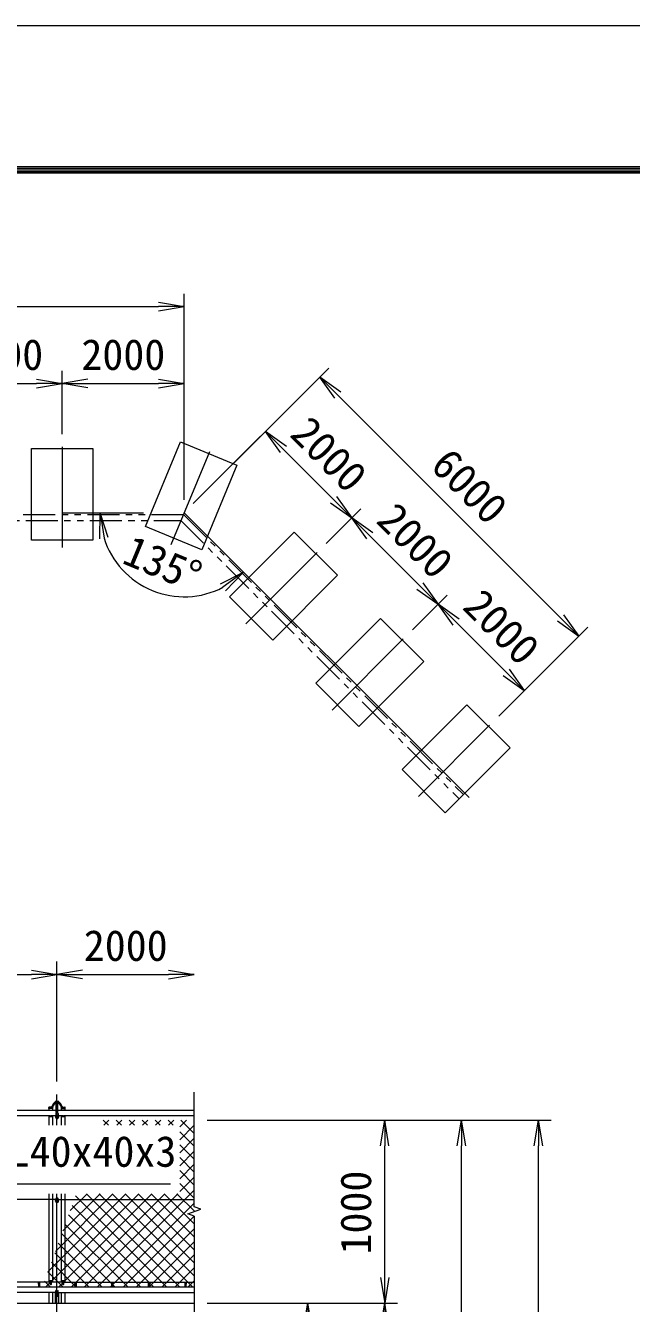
# Model space of a CAD drawing. Units: millimetres, scale not verified, with parts at other scales. Extents: x -14700 to 14700, y -10395 to 10395.
# Drawn here: x -7136 to -3826, y 3417 to 10395 of the extents above; entities that cross this region are included whole.
import ezdxf
from ezdxf.enums import TextEntityAlignment as Align

# ---------------------------------------------------------------- set-up
doc = ezdxf.new("R2010")
doc.units = ezdxf.units.MM
doc.header["$LTSCALE"] = 70
doc.linetypes.add('USER1', pattern=[50.8, 31.75, -6.35, 6.35, -6.35])
doc.linetypes.add('USER2', pattern=[5, 2.5, -0.5, 0.5, -0.5, 0.5, -0.5])
for name, color, linetype, lineweight in [('0-0_D-STR-TXT', 7, 'Continuous', 9), ('0-1_D-STR1', 1, 'Continuous', 18), ('0-2_D-BMK', 2, 'USER1', 13), ('0-3_D-STR3', 3, 'Continuous', 13), ('0-5_D-DCR-HCH', 7, 'Continuous', 9), ('0-6_D-STR4', 7, 'Continuous', 9), ('0-7_D-BGD', 7, 'Continuous', 9), ('0-8_D-STR-DIM', 7, 'Continuous', 9), ('0-9_0', 7, 'Continuous', 9), ('0-B_D-TTL', 7, 'Continuous', 9)]:
    doc.layers.add(name, color=color, linetype=linetype, lineweight=lineweight)
doc.styles.add('ＭＳ ゴシック', font='')
doc.styles.get('ＭＳ ゴシック').set_extended_font_data('MS Gothic')

# ---------------------------------------------------------------- blocks, each defined once
blk = doc.blocks.new('_Open')
at = {"layer": '0-9_0'}
blk.add_line((-70, 11.67), (0, 0), dxfattribs=at)
blk.add_lwpolyline([(-70, -11.67), (0, 0), (-70, 0)], dxfattribs=at)

msp = doc.modelspace()

# ---------------------------------------------------------------- linework, layer by layer
at = {"layer": '0-0_D-STR-TXT'}
msp.add_lwpolyline([(-6343.99, 4068.86), (-8786.56, 4068.86), (-8786.56, 3536.18)], dxfattribs=at)
at = {"layer": '0-1_D-STR1'}
for p, q in [((-6968.16, 4471.09), (-8960.16, 4471.09)), ((-7009.16, 4481.7), (-7009.16, 4487.27)), ((-7009.16, 4481.7), (-7009.16, 4487.27)), ((-7009.16, 4481.7), (-7009.16, 4471.09)), ((-6990.8, 4481.7), (-7009.16, 4481.7)), ((-6995.58, 4488.77), (-7007.66, 4488.77)), ((-6989.16, 4481.7), (-6989.16, 4471.09)), ((-6971.66, 4519.88), (-6956.65, 4519.88)), ((-6970.6, 4514.88), (-6957.71, 4514.88)), ((-6214.16, 4471.09), (-6960.16, 4471.09)), ((-6939.16, 4471.09), (-6939.16, 4481.7)), ((-6937.51, 4481.7), (-6919.16, 4481.7)), ((-6932.73, 4488.77), (-6920.66, 4488.77)), ((-6919.16, 4481.7), (-6919.16, 4487.27)), ((-6919.16, 4471.09), (-6919.16, 4481.7)), ((-7000.43, 4441.52), (-8927.88, 4441.52)), ((-7009.16, 4441.52), (-7009.16, 4390.3)), ((-7000.66, 4441.08), (-7001.41, 4433.53)), ((-6970.41, 4441.52), (-6994.88, 4441.52)), ((-6994.66, 4441.08), (-6993.91, 4433.53)), ((-6989.16, 4441.52), (-6989.16, 4390.3)), ((-6933.43, 4441.52), (-6957.91, 4441.52)), ((-6939.16, 4390.3), (-6939.16, 4441.52)), ((-6933.66, 4441.08), (-6934.41, 4433.53)), ((-6214.16, 4441.52), (-6927.88, 4441.52)), ((-6927.66, 4441.08), (-6926.91, 4433.53)), ((-6919.16, 4390.3), (-6919.16, 4441.52)), ((-7009.16, 4016.33), (-7009.16, 3534.18)), ((-6989.16, 4016.33), (-6989.16, 3534.18)), ((-6939.16, 3534.18), (-6939.16, 4016.33)), ((-6919.16, 3534.18), (-6919.16, 4016.33)), ((-6214.16, 3505.89), (-11009.16, 3505.89)), ((-7001.08, 3534.18), (-8927.23, 3534.18)), ((-7064.16, 3509.25), (-7064.91, 3531.96)), ((-7058.16, 3509.25), (-7057.41, 3531.96)), ((-7000.66, 3521.96), (-7001.41, 3543.46)), ((-6994.66, 3521.96), (-6993.91, 3543.46)), ((-6934.08, 3534.18), (-6994.23, 3534.18)), ((-6933.66, 3521.96), (-6934.41, 3543.46)), ((-6927.66, 3521.96), (-6926.91, 3543.46)), ((-6927.23, 3534.18), (-6214.16, 3534.18)), ((-6864.16, 3509.25), (-6864.91, 3531.96)), ((-6858.16, 3509.25), (-6857.41, 3531.96)), ((-6664.16, 3509.25), (-6664.91, 3531.96)), ((-6658.16, 3509.25), (-6657.41, 3531.96)), ((-6464.16, 3509.25), (-6464.91, 3531.96)), ((-6458.16, 3509.25), (-6457.41, 3531.96)), ((-6264.16, 3509.25), (-6264.91, 3531.96)), ((-6258.16, 3509.25), (-6257.41, 3531.96)), ((-6970.41, 3477.61), (-8957.91, 3477.61)), ((-7009.16, 3477.61), (-7009.16, 3418.7)), ((-6989.16, 3477.61), (-6989.16, 3418.7)), ((-6974.16, 3477.61), (-6974.16, 3418.7)), ((-6968.41, 3477.61), (-6959.91, 3477.61)), ((-6957.91, 3477.61), (-6214.16, 3477.61)), ((-6954.16, 3418.7), (-6954.16, 3477.61)), ((-6939.16, 3418.7), (-6939.16, 3477.61)), ((-6919.16, 3418.7), (-6919.16, 3477.61)), ((-11009.16, 3418.7), (-6214.16, 3418.7))]:
    msp.add_line(p, q, dxfattribs=at)
for centre, radius, start, end in [((-7007.66, 4487.27), 1.5, 90, 180), ((-6995.58, 4492.77), 4, 270, 350.85863), ((-6942.38, 4478.65), 51.07, 129.15493, 164.69044), ((-6990.8, 4484.2), 2.5, 270, 353.11764), ((-6932.21, 4473.5), 57.07, 135.26125, 169.49469), ((-6971.66, 4516.38), 3.5, 90, 147.73028), ((-6970.6, 4512.38), 2.5, 90, 149.15113), ((-6957.71, 4512.38), 2.5, 30.84887, 90), ((-6956.65, 4516.38), 3.5, 32.26972, 90), ((-6996.11, 4473.5), 57.07, 10.50531, 44.73875), ((-6985.94, 4478.65), 51.07, 15.30956, 50.84507), ((-6937.51, 4484.2), 2.5, 186.88236, 270), ((-6932.73, 4492.77), 4, 189.14137, 270), ((-6920.66, 4487.27), 1.5, 0, 90), ((-6997.66, 4439.83), 3.25, 22.61986, 157.38014), ((-6930.66, 4439.83), 3.25, 22.61986, 157.38014), ((-7061.16, 3510.5), 3.25, 202.61986, 337.38014), ((-6997.66, 3523.21), 3.25, 202.61986, 337.38014), ((-6930.66, 3523.21), 3.25, 202.61986, 337.38014), ((-6861.16, 3510.5), 3.25, 202.61986, 337.38014), ((-6661.16, 3510.5), 3.25, 202.61986, 337.38014), ((-6461.16, 3510.5), 3.25, 202.61986, 337.38014), ((-6261.16, 3510.5), 3.25, 202.61986, 337.38014)]:
    msp.add_arc(centre, radius, start, end, dxfattribs=at)
at = {"layer": '0-2_D-BMK'}
for p, q in [((-6935.85, 8094.21), (-6935.85, 7544.21)), ((-6131.74, 8066.87), (-6342.21, 7558.73)), ((-5543.81, 7517.61), (-5932.72, 7128.7)), ((-5072.41, 7046.2), (-5461.32, 6657.29)), ((-4601, 6574.8), (-4989.91, 6185.89)), ((-6964.16, 4390.3), (-6964.16, 4558.73)), ((-6964.16, 1880.8), (-6964.16, 4016.33))]:
    msp.add_line(p, q, dxfattribs=at)
msp.add_lwpolyline([(-11158.15, 6179.41), (-9602.52, 7735.04), (-6269.18, 7735.04), (-4713.55, 6179.41)], dxfattribs=at)
at = {"layer": '0-3_D-STR3'}
for p, q in [((-6970.46, 4521.02), (-6971.66, 4520.33)), ((-6971.66, 4519.88), (-6971.66, 4520.33)), ((-6971.66, 4519.88), (-6956.65, 4519.88)), ((-6970.46, 4521.02), (-6957.86, 4521.02)), ((-6968.16, 4459.24), (-6968.16, 4514.88)), ((-6967.91, 4519.88), (-6967.91, 4520.33)), ((-6960.4, 4519.88), (-6960.4, 4520.33)), ((-6960.16, 4459.24), (-6960.16, 4514.88)), ((-6957.86, 4521.02), (-6956.65, 4520.33)), ((-6956.65, 4519.88), (-6956.65, 4520.33)), ((-6971.66, 4438.74), (-6971.66, 4434.15)), ((-6970.41, 4454.41), (-6970.41, 4440.66)), ((-6970.41, 4431.97), (-6970.41, 4428.84)), ((-6970.41, 4428.84), (-6968.6, 4428.84)), ((-6967.91, 4444.47), (-6967.91, 4439.88)), ((-6956.65, 4438.74), (-6960.4, 4444.47)), ((-6960.4, 4444.47), (-6960.4, 4439.88)), ((-6959.71, 4428.84), (-6957.91, 4428.84)), ((-6957.91, 4454.41), (-6957.91, 4440.66)), ((-6957.91, 4431.97), (-6957.91, 4428.84)), ((-6956.65, 4438.74), (-6956.65, 4434.15)), ((-6970.41, 3985.37), (-8957.91, 3985.37)), ((-6971.66, 3975.46), (-6971.66, 3979.54)), ((-6970.41, 3988.14), (-6970.41, 3981.32)), ((-6967.91, 3980.76), (-6967.91, 3984.85)), ((-6960.4, 3980.76), (-6960.4, 3984.85)), ((-6957.91, 3988.14), (-6957.91, 3981.32)), ((-6957.91, 3985.37), (-6214.16, 3985.37)), ((-6956.65, 3975.46), (-6956.65, 3979.54)), ((-6970.41, 3973.68), (-6970.41, 3969.64)), ((-6970.41, 3969.64), (-6968.41, 3969.64)), ((-6968.41, 3970.85), (-6968.41, 3969.64)), ((-6968.16, 3975.44), (-6968.16, 3972.61)), ((-6960.16, 3975.44), (-6960.16, 3972.61)), ((-6959.91, 3970.85), (-6959.91, 3969.64)), ((-6959.91, 3969.64), (-6957.91, 3969.64)), ((-6957.91, 3973.68), (-6957.91, 3969.64)), ((-6971.66, 3467.18), (-6971.66, 3462.58)), ((-6970.41, 3469.1), (-6970.41, 3487.69)), ((-6968.41, 3487.69), (-6970.41, 3487.69)), ((-6970.41, 3477.08), (-6968.41, 3477.08)), ((-6968.41, 3472.15), (-6968.41, 3487.69)), ((-6967.91, 3472.91), (-6967.91, 3468.31)), ((-6956.65, 3467.18), (-6960.4, 3472.91)), ((-6960.4, 3472.91), (-6960.4, 3468.31)), ((-6959.91, 3472.15), (-6959.91, 3487.69)), ((-6959.91, 3487.69), (-6957.91, 3487.69)), ((-6959.91, 3477.08), (-6957.91, 3477.08)), ((-6957.91, 3469.1), (-6957.91, 3487.69)), ((-6956.65, 3467.18), (-6956.65, 3462.58))]:
    msp.add_line(p, q, dxfattribs=at)
for points in [[(-6960.4, 4444.47), (-6967.91, 4444.47), (-6971.66, 4438.74)], [(-6956.65, 3979.54), (-6960.4, 3984.85), (-6967.91, 3984.85), (-6971.66, 3979.54)], [(-6956.65, 3975.46), (-6960.4, 3980.76), (-6967.91, 3980.76), (-6971.66, 3975.46), (-6967.91, 3970.15), (-6966.13, 3970.15)], [(-6962.18, 3970.15), (-6960.4, 3970.15), (-6956.65, 3975.46)], [(-6960.4, 3472.91), (-6967.91, 3472.91), (-6971.66, 3467.18)]]:
    msp.add_lwpolyline(points, dxfattribs=at)
for points in [[(-6960.4, 4439.88), (-6967.91, 4439.88), (-6971.66, 4434.15), (-6967.91, 4427.65), (-6960.4, 4427.65), (-6956.65, 4434.15)], [(-6960.4, 3468.31), (-6967.91, 3468.31), (-6971.66, 3462.58), (-6967.91, 3456.08), (-6960.4, 3456.08), (-6956.65, 3462.58)]]:
    msp.add_lwpolyline(points, close=True, dxfattribs=at)
for centre, radius, start, end in [((-6969.78, 4517.58), 3.32, 55.61585, 124.38415), ((-6964.16, 4508.49), 12.42, 72.4121, 107.5879), ((-6958.53, 4517.58), 3.32, 55.61585, 124.38415), ((-6964.16, 4454.41), 6.25, 0, 180), ((-6964.16, 4433.9), 6.25, 177.75339, 2.24661), ((-6964.16, 3988.14), 6.25, 0, 180), ((-6964.16, 3973.18), 4.59, 29.48458, 150.51542), ((-6964.16, 3462.34), 6.25, 177.75339, 2.24661)]:
    msp.add_arc(centre, radius, start, end, dxfattribs=at)
for centre, ratio, start_param, end_param in [((-6964.16, 4434.15), 0.748157, 3.1415927, 6.2831853), ((-6964.16, 3975.03), 0.721249, 2.1782275, 7.2465505), ((-6964.16, 3462.58), 0.748157, 3.1415927, 6.2831853)]:
    msp.add_ellipse(centre, major_axis=(-6.25, 0), ratio=ratio, start_param=start_param, end_param=end_param, dxfattribs=at)
for centre, major_axis in [((-6964.16, 3972.61), (-4, 0)), ((-6964.16, 3971.76), (-2.8, 0))]:
    msp.add_ellipse(centre, major_axis=major_axis, ratio=0.707107, dxfattribs=at)
at = {"layer": '0-5_D-DCR-HCH'}
for p, q in [((-6682.75, 4390.3), (-6711.15, 4418.7)), ((-6708.72, 4390.3), (-6680.32, 4418.7)), ((-6612.04, 4390.3), (-6640.44, 4418.7)), ((-6638.01, 4390.3), (-6609.61, 4418.7)), ((-6541.33, 4390.3), (-6569.73, 4418.7)), ((-6567.3, 4390.3), (-6538.9, 4418.7)), ((-6470.62, 4390.3), (-6499.02, 4418.7)), ((-6496.59, 4390.3), (-6468.19, 4418.7)), ((-6399.91, 4390.3), (-6428.31, 4418.7)), ((-6425.88, 4390.3), (-6397.48, 4418.7)), ((-6329.2, 4390.3), (-6357.6, 4418.7)), ((-6355.17, 4390.3), (-6326.77, 4418.7)), ((-6293.66, 4381.11), (-6256.06, 4418.7)), ((-6214.16, 4345.97), (-6286.89, 4418.7)), ((-6214.16, 4416.68), (-6216.18, 4418.7)), ((-6293.66, 4310.4), (-6214.16, 4389.9)), ((-6214.16, 4275.26), (-6293.66, 4354.76)), ((-6293.66, 4239.69), (-6214.16, 4319.18)), ((-6214.16, 4204.55), (-6293.66, 4284.05)), ((-6293.66, 4168.97), (-6214.16, 4248.47)), ((-6214.16, 4133.84), (-6293.66, 4213.34)), ((-6293.66, 4098.26), (-6214.16, 4177.76)), ((-6214.16, 4063.13), (-6293.66, 4142.63)), ((-6293.66, 4027.55), (-6214.16, 4107.05)), ((-6214.16, 3992.42), (-6293.66, 4071.92)), ((-7027.45, 3505.89), (-6517.01, 4016.33)), ((-7013.54, 3590.51), (-6587.72, 4016.33)), ((-6973.08, 3701.69), (-6658.43, 4016.33)), ((-6956.74, 3505.89), (-6446.3, 4016.33)), ((-6932.61, 3812.86), (-6729.14, 4016.33)), ((-6892.15, 3924.04), (-6799.85, 4016.33)), ((-6886.03, 3505.89), (-6375.59, 4016.33)), ((-6364.03, 3505.89), (-6862.8, 4004.66)), ((-6815.32, 3505.89), (-6304.88, 4016.33)), ((-6293.32, 3505.89), (-6803.75, 4016.33)), ((-6744.6, 3505.89), (-6214.16, 4036.34)), ((-6222.61, 3505.89), (-6733.04, 4016.33)), ((-6214.16, 3568.15), (-6662.33, 4016.33)), ((-6214.16, 3638.86), (-6591.62, 4016.33)), ((-6214.16, 3709.57), (-6520.91, 4016.33)), ((-6214.16, 3780.28), (-6450.2, 4016.33)), ((-6214.16, 3850.99), (-6379.49, 4016.33)), ((-6211.95, 3919.5), (-6308.78, 4016.33)), ((-6434.74, 3505.89), (-6881.67, 3952.82)), ((-6673.89, 3505.89), (-6214.16, 3965.63)), ((-6576.16, 3505.89), (-6919.41, 3849.14)), ((-6505.45, 3505.89), (-6900.54, 3900.98)), ((-6603.18, 3505.89), (-6215.53, 3893.55)), ((-6646.87, 3505.89), (-6938.28, 3797.3)), ((-6532.47, 3505.89), (-6214.16, 3824.21)), ((-6717.58, 3505.89), (-6957.14, 3745.46)), ((-6461.76, 3505.89), (-6214.16, 3753.5)), ((-6859, 3505.89), (-6994.88, 3641.77)), ((-6788.29, 3505.89), (-6976.01, 3693.61)), ((-6391.05, 3505.89), (-6214.16, 3682.79)), ((-6929.71, 3505.89), (-7013.75, 3589.93)), ((-6320.34, 3505.89), (-6214.16, 3612.08)), ((-7000.42, 3505.89), (-7032.62, 3538.09)), ((-6249.63, 3505.89), (-6214.16, 3541.37))]:
    msp.add_line(p, q, dxfattribs=at)
at = {"layer": '0-6_D-STR4'}
for points in [[(-6289.23, 8122.18), (-5981.27, 7994.62), (-6172.61, 7532.68), (-6480.57, 7660.24)], [(-7102.52, 8085.04), (-6769.18, 8085.04), (-6769.18, 7585.04), (-7102.52, 7585.04)], [(-5668.14, 7628.98), (-5432.44, 7393.27), (-5786, 7039.72), (-6021.7, 7275.42)], [(-5196.74, 7157.57), (-4961.04, 6921.87), (-5314.59, 6568.32), (-5550.29, 6804.02)], [(-4725.33, 6686.17), (-4489.63, 6450.46), (-4843.19, 6096.91), (-5078.89, 6332.61)]]:
    msp.add_lwpolyline(points, close=True, dxfattribs=at)
at = {"layer": '0-7_D-BGD', "linetype": 'USER2'}
for points in [[(-11121.62, 6201.8), (-9598.38, 7725.04), (-6273.33, 7725.04), (-4744.19, 6195.91)], [(-11098.05, 6178.23), (-9584.57, 7691.71), (-6287.13, 7691.71), (-4767.76, 6172.34)]]:
    msp.add_lwpolyline(points, dxfattribs=at)
at = {"layer": '0-8_D-STR-DIM'}
for p, q in [((-6269.18, 7805.04), (-6269.18, 8930.4)), ((-9462.52, 8860.4), (-6409.18, 8860.4)), ((-6219.69, 7784.54), (-5479.17, 8525.06)), ((-6935.85, 8164.21), (-6935.85, 8510.4)), ((-6935.85, 8164.21), (-6935.85, 8510.4)), ((-6269.18, 7805.04), (-6269.18, 8510.4)), ((-7462.52, 8440.4), (-7075.85, 8440.4)), ((-6795.85, 8440.4), (-6409.18, 8440.4)), ((-5429.67, 8376.57), (-4213.45, 7160.34)), ((-6219.69, 7784.54), (-5776.15, 8228.07)), ((-5726.65, 8079.58), (-5453.24, 7806.17)), ((-5494.31, 7567.1), (-5304.75, 7756.67)), ((-5494.31, 7567.1), (-5304.75, 7756.67)), ((-5255.25, 7608.18), (-4981.84, 7334.76)), ((-5022.91, 7095.7), (-4833.34, 7285.26)), ((-5022.91, 7095.7), (-4833.34, 7285.26)), ((-4783.85, 7136.77), (-4510.43, 6863.36)), ((-4551.5, 6624.29), (-4064.95, 7110.85)), ((-4551.5, 6624.29), (-4361.94, 6813.86)), ((-6964.16, 4628.73), (-6964.16, 5283.61)), ((-6964.16, 4628.73), (-6964.16, 5283.61)), ((-8824.16, 5213.61), (-7104.16, 5213.61)), ((-6824.16, 5213.61), (-6354.16, 5213.61)), ((-6214.16, 3944.35), (-6214.16, 4571.09)), ((-6144.16, 4418.7), (-5104.16, 4418.7)), ((-6144.16, 4418.7), (-4684.16, 4418.7)), ((-6144.16, 4418.7), (-4264.16, 4418.7)), ((-5174.16, 3558.7), (-5174.16, 4278.7)), ((-4754.16, -4471.3), (-4754.16, 4278.7)), ((-4334.16, -5471.3), (-4334.16, 4278.7)), ((-6249.39, 3905.88), (-6178.92, 3931.53)), ((-6178.92, 3931.53), (-6214.16, 3944.35)), ((-6214.16, 3893.05), (-6249.39, 3905.88)), ((-6214.16, 3893.05), (-6214.16, 2094.35)), ((-6144.16, 3418.7), (-5104.16, 3418.7)), ((-6144.16, 3418.7), (-5104.16, 3418.7)), ((-6144.16, 3418.7), (-5524.16, 3418.7))]:
    msp.add_line(p, q, dxfattribs=at)
msp.add_arc((-6269.18, 7735.04), 459.18, 197.53722, 297.46278, dxfattribs=at)
at = {"layer": '0-B_D-TTL', "color": 2, "lineweight": 18}
msp.add_lwpolyline([(-14700, 10395), (14700, 10395), (14700, -10395), (-14700, -10395)], close=True, dxfattribs=at)
at = {"layer": '0-B_D-TTL'}
for points in [[(-13755, 9625), (13755, 9625), (13755, -9625), (-13755, -9625)], [(-13746.25, 9616.25), (13746.25, 9616.25), (13746.25, -9616.25), (-13746.25, -9616.25)], [(-13737.5, 9607.5), (13737.5, 9607.5), (13737.5, -9607.5), (-13737.5, -9607.5)], [(-13728.75, 9598.75), (13728.75, 9598.75), (13728.75, -9598.75), (-13728.75, -9598.75)], [(-13720, 9590), (13720, 9590), (13720, -9590), (-13720, -9590)]]:
    msp.add_lwpolyline(points, close=True, dxfattribs=at)

# ---------------------------------------------------------------- block references
at = {"layer": '0-8_D-STR-DIM', "xscale": 2, "yscale": 2}
for p in [(-6269.18, 8860.4), (-6935.85, 8440.4), (-6269.18, 8440.4), (-6964.16, 5213.61), (-6214.16, 5213.61)]:
    msp.add_blockref('_Open', p, dxfattribs=at)
for p, rotation in [((-6935.85, 8440.4), 180), ((-5528.66, 8475.56), 135), ((-5825.65, 8178.58), 135), ((-5354.25, 7707.17), 315), ((-6728.37, 7735.04), 98.76861), ((-5354.25, 7707.17), 135), ((-5944.49, 7410.35), 36.23139), ((-4882.84, 7235.77), 315), ((-4882.84, 7235.77), 135), ((-4114.45, 7061.35), 315), ((-4411.44, 6764.36), 315), ((-6964.16, 5213.61), 180), ((-5174.16, 4418.7), 90), ((-4754.16, 4418.7), 90), ((-4334.16, 4418.7), 90), ((-5174.16, 3418.7), 270), ((-5594.16, 3418.7), 90), ((-5174.16, 3418.7), 90)]:
    msp.add_blockref('_Open', p, dxfattribs=dict(at, rotation=rotation))

# ---------------------------------------------------------------- texts
at = {"layer": '0-0_D-STR-TXT', "style": 'ＭＳ ゴシック'}
msp.add_text('爪付胴縁 R付L40x40x3', height=168.3, dxfattribs=at).set_placement((-8604.77, 4112.91), align=Align.BOTTOM_LEFT)
at = {"layer": '0-8_D-STR-DIM', "style": 'ＭＳ ゴシック'}
for p in [(-7497.56, 8464.02), (-6830.89, 8464.02), (-6817.53, 5237.22)]:
    msp.add_text('2000', height=168.3, dxfattribs=at).set_placement(p, align=Align.BOTTOM_LEFT)
for s, rotation, p in [('2000', 315, (-5734.73, 8121.06)), ('6000', 315, (-4966.96, 7947.26)), ('2000', 315, (-5263.33, 7649.66)), ('135°', 337.5, (-6635.38, 7415.27)), ('2000', 315, (-4791.92, 7178.25)), ('1000', 90, (-5197.77, 3684.55))]:
    msp.add_text(s, height=168.3, rotation=rotation, dxfattribs=at).set_placement(p, align=Align.BOTTOM_LEFT)

doc.saveas('drawing.dxf')
